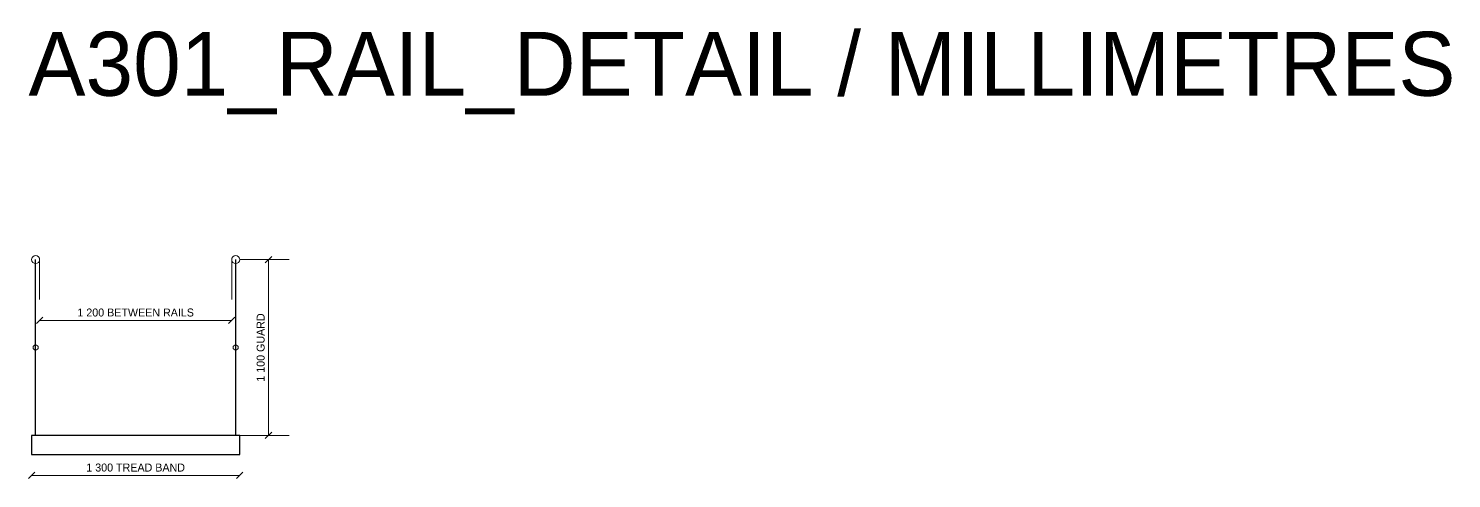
# Model space of a CAD drawing. Header units: millimetres. Extents: x -14174 to 142128, y -12275 to 247751.
# Drawn here: x 59980 to 68874, y 239730 to 242546 of the extents above; entities that cross this region are included whole.
import ezdxf
from ezdxf.enums import TextEntityAlignment as Align

# ---------------------------------------------------------------- set-up
doc = ezdxf.new("R2010")
doc.units = ezdxf.units.MM
for name, color, linetype, lineweight in [('A-ANNO', 7, 'Continuous', 18), ('A-DIMS', 8, 'Continuous', 13), ('A-EQUIP', 3, 'Continuous', 18), ('A-OUTLINE', 7, 'Continuous', 25)]:
    doc.layers.add(name, color=color, linetype=linetype, lineweight=lineweight)

# ---------------------------------------------------------------- blocks, each defined once
blk = doc.blocks.new('A301_RAIL_DETAIL')
at = {"layer": 'A-DIMS'}
for p, q in [((50, 1100), (50, 850)), ((1250, 1100), (1250, 850)), ((1300, 1100), (1610, 1100)), ((1460, 1080), (1500, 1120)), ((1480, 0), (1480, 1100)), ((30, 700), (70, 740)), ((50, 720), (1250, 720)), ((1230, 700), (1270, 740)), ((0, 0), (0, -120)), ((1300, 0), (1300, -120)), ((1300, 0), (1610, 0)), ((1460, -20), (1500, 20)), ((-20, -270), (20, -230)), ((0, -250), (1300, -250)), ((1280, -270), (1320, -230))]:
    blk.add_line(p, q, dxfattribs=at)
at = {"layer": 'A-EQUIP'}
for centre, radius in [((25, 1100), 25), ((1275, 1100), 25), ((25, 550), 16), ((1275, 550), 16)]:
    blk.add_circle(centre, radius, dxfattribs=at)
at = {"layer": 'A-OUTLINE'}
for p, q in [((25, 0), (25, 1100)), ((1275, 0), (1275, 1100))]:
    blk.add_line(p, q, dxfattribs=at)
blk.add_lwpolyline([(0, -120), (1300, -120), (1300, 0), (0, 0)], close=True, dxfattribs=at)
at = {"layer": 'A-ANNO'}
for s, p in [('1 200 BETWEEN RAILS', (650, 744)), ('1 300 TREAD BAND', (650, -226))]:
    blk.add_text(s, height=50, dxfattribs=at).set_placement(p, align=Align.CENTER)
blk.add_text('1 100 GUARD', height=50, rotation=90, dxfattribs=at).set_placement((1456, 550), align=Align.CENTER)

msp = doc.modelspace()

# ---------------------------------------------------------------- block references
msp.add_blockref('A301_RAIL_DETAIL', (60000, 240000))

# ---------------------------------------------------------------- texts
at = {"layer": 'A-ANNO'}
msp.add_text('A301_RAIL_DETAIL / MILLIMETRES', height=400, dxfattribs=at).set_placement((59980, 242125))

doc.saveas('drawing.dxf')
